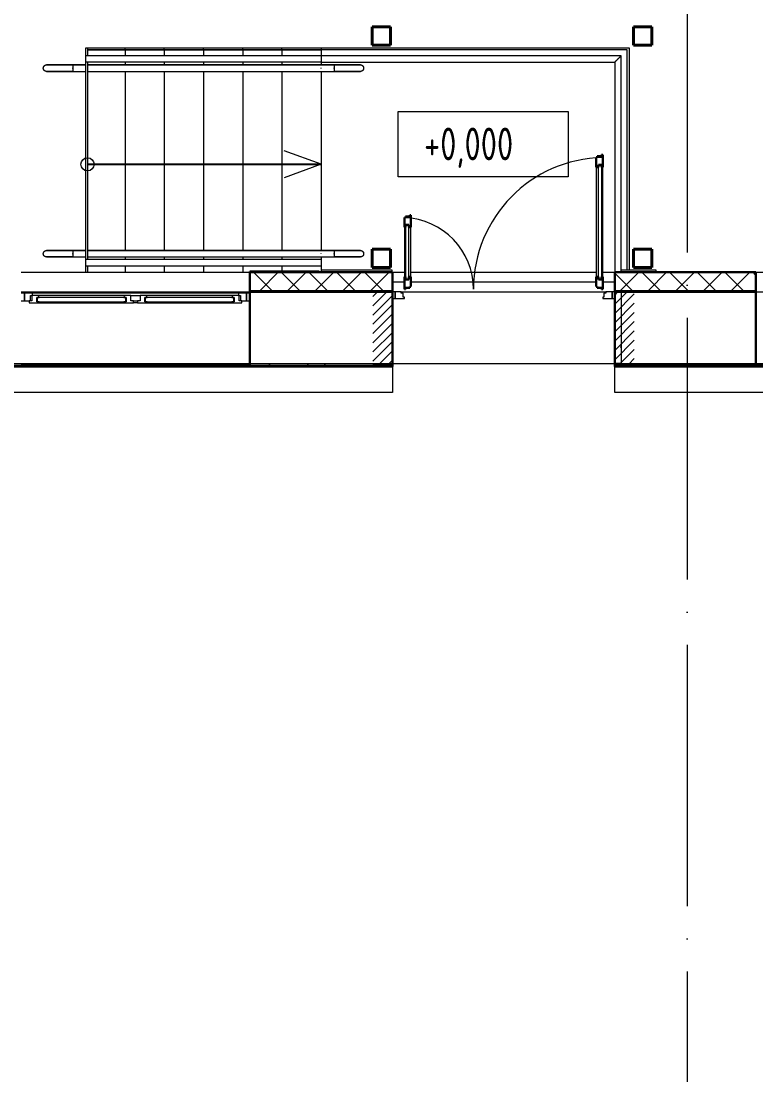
# Model space of a CAD drawing. Header units: millimetres. Extents: x -586848 to 520591, y -385801 to 675781.
# Drawn here: x -58554 to -52934, y 654126 to 662189 of the extents above; entities that cross this region are included whole.
import ezdxf

# ---------------------------------------------------------------- set-up
doc = ezdxf.new("R2010")
doc.units = ezdxf.units.MM
doc.linetypes.add('ADSK_Линия сетки', pattern=[25, 20, -2.5, 0, -2.5])
doc.linetypes.add('ADSK_Штриховая_ш2 п1_5', pattern=[4.5, 3, -1.5])
for name, color, linetype, lineweight in [('_ Окна', 7, 'Continuous', 9), ('Аннотация', 7, 'Continuous', 18), ('Двери', 252, 'Continuous', 9), ('Лестницы', 252, 'Continuous', 9), ('Несущие колонны', 252, 'Continuous', 18), ('Ограждение', 252, 'Continuous', 9), ('Окна', 252, 'Continuous', 9), ('Оси', 252, 'Continuous', 9), ('Отметки', 7, 'Continuous', 9), ('Стены внутренние', 7, 'Continuous', 18), ('Стены наружные', 7, 'Continuous', 18), ('Стены штриховка', 7, 'Continuous', 9)]:
    doc.layers.add(name, color=color, linetype=linetype, lineweight=lineweight)
doc.layers.add('Двери открывание', color=7, linetype='Continuous', lineweight=9, true_color=0xc0c0c0)
doc.layers.add('Узлы', color=7, linetype='Continuous')
doc.styles.add('GOST Common_3', font='', dxfattribs={"height": 3.5})
doc.styles.get('GOST Common_3').set_extended_font_data('GOST 2.304 type A')

# ---------------------------------------------------------------- blocks, each defined once
blk = doc.blocks.new('1 этаж')
at = {"layer": 'Двери', "lineweight": 18, "true_color": 0x636466}
h = blk.add_hatch(dxfattribs=at)
h.set_pattern_fill('FP_2', color=251, style=0, pattern_type=2)
h.set_pattern_definition([(45, (-54185.8, 27131.27), (-35.3553, 35.3553), [])])
h.paths.add_polyline_path([(-53060.8, 26856.3), (-53060.8, 27406.3), (-53210.8, 27406.3), (-53210.8, 26856.3), (-53133.8, 26856.3)])
h.paths.add_polyline_path([(-54910.8, 26856.3), (-54910.8, 27406.3), (-55060.8, 27406.3), (-55060.8, 26856.3)])
at = {"layer": '_ Окна', "color": 251, "true_color": 0x636466}
for p, q in [((-57725.8, 27396.3), (-57750.8, 27396.3)), ((-57750.8, 27338.3), (-57725.8, 27338.3)), ((-57725.8, 27338.3), (-57725.8, 27396.3)), ((-57627.8, 27362.3), (-57630.8, 27362.3)), ((-57630.8, 27362.3), (-57630.8, 27330.3)), ((-56950.8, 27362.3), (-57627.8, 27362.3)), ((-57627.8, 27362.3), (-57627.8, 27330.3)), ((-57627.8, 27330.3), (-57627.8, 27362.3)), ((-56950.8, 27330.3), (-56950.8, 27362.3)), ((-56950.8, 27362.3), (-56950.8, 27330.3)), ((-56947.8, 27362.3), (-56950.8, 27362.3)), ((-56947.8, 27330.3), (-56947.8, 27362.3)), ((-56800.8, 27362.3), (-56803.8, 27362.3)), ((-56803.8, 27362.3), (-56803.8, 27330.3)), ((-56123.8, 27362.3), (-56800.8, 27362.3)), ((-56800.8, 27362.3), (-56800.8, 27330.3)), ((-56800.8, 27330.3), (-56800.8, 27362.3)), ((-56123.8, 27330.3), (-56123.8, 27362.3)), ((-56123.8, 27362.3), (-56123.8, 27330.3)), ((-56120.8, 27362.3), (-56123.8, 27362.3)), ((-56120.8, 27330.3), (-56120.8, 27362.3)), ((-56000.8, 27396.3), (-56025.8, 27396.3)), ((-56025.8, 27396.3), (-56025.8, 27338.3)), ((-56025.8, 27338.3), (-56000.8, 27338.3)), ((-57630.8, 27330.3), (-57627.8, 27330.3)), ((-57627.8, 27330.3), (-56950.8, 27330.3)), ((-56950.8, 27330.3), (-56947.8, 27330.3)), ((-56803.8, 27330.3), (-56800.8, 27330.3)), ((-56800.8, 27330.3), (-56123.8, 27330.3)), ((-56123.8, 27330.3), (-56120.8, 27330.3))]:
    blk.add_line(p, q, dxfattribs=at)
at = {"layer": '_ Окна', "color": 251, "lineweight": 18, "true_color": 0x636466}
for p, q in [((-57666.4, 27396.3), (-57725.8, 27396.3)), ((-57725.8, 27396.3), (-57725.8, 27338.3)), ((-57725.8, 27338.3), (-57687.8, 27338.3)), ((-57667.8, 27338.3), (-57687.8, 27338.3)), ((-57687.8, 27338.3), (-57687.8, 27321.3)), ((-57679.8, 27338.3), (-57679.8, 27379.3)), ((-57679.8, 27379.3), (-57667.8, 27379.3)), ((-57667.8, 27379.3), (-57667.8, 27338.3)), ((-57617.4, 27379.3), (-57667.8, 27379.3)), ((-57661.8, 27379.3), (-57666.4, 27396.3)), ((-57630.8, 27330.3), (-57630.8, 27362.3)), ((-57630.8, 27362.3), (-57612.8, 27362.3)), ((-57612.8, 27362.3), (-57617.4, 27379.3)), ((-56961.2, 27379.3), (-56965.8, 27362.3)), ((-56965.8, 27362.3), (-56947.8, 27362.3)), ((-56910.8, 27379.3), (-56961.2, 27379.3)), ((-56947.8, 27362.3), (-56947.8, 27330.3)), ((-56910.8, 27338.3), (-56910.8, 27379.3)), ((-56890.8, 27338.3), (-56910.8, 27338.3)), ((-56890.8, 27321.3), (-56890.8, 27338.3)), ((-56840.8, 27338.3), (-56860.8, 27338.3)), ((-56860.8, 27338.3), (-56860.8, 27321.3)), ((-56840.8, 27379.3), (-56840.8, 27338.3)), ((-56790.4, 27379.3), (-56840.8, 27379.3)), ((-56803.8, 27330.3), (-56803.8, 27362.3)), ((-56803.8, 27362.3), (-56785.8, 27362.3)), ((-56785.8, 27362.3), (-56790.4, 27379.3)), ((-56134.2, 27379.3), (-56138.8, 27362.3)), ((-56138.8, 27362.3), (-56120.8, 27362.3)), ((-56083.8, 27379.3), (-56134.2, 27379.3)), ((-56120.8, 27362.3), (-56120.8, 27330.3)), ((-56085.2, 27396.3), (-56089.8, 27379.3)), ((-56025.8, 27396.3), (-56085.2, 27396.3)), ((-56083.8, 27338.3), (-56083.8, 27379.3)), ((-56083.8, 27379.3), (-56071.8, 27379.3)), ((-56063.8, 27338.3), (-56083.8, 27338.3)), ((-56071.8, 27379.3), (-56071.8, 27338.3)), ((-56063.8, 27321.3), (-56063.8, 27338.3)), ((-56063.8, 27338.3), (-56025.8, 27338.3)), ((-56025.8, 27338.3), (-56025.8, 27396.3)), ((-57687.8, 27321.3), (-57631.8, 27321.3)), ((-57631.8, 27321.3), (-57630.8, 27322.3)), ((-57612.8, 27330.3), (-57630.8, 27330.3)), ((-57630.8, 27322.3), (-57629.8, 27321.3)), ((-57629.8, 27321.3), (-57615.2, 27321.3)), ((-57615.2, 27321.3), (-57612.8, 27330.3)), ((-56947.8, 27330.3), (-56965.8, 27330.3)), ((-56965.8, 27330.3), (-56963.4, 27321.3)), ((-56963.4, 27321.3), (-56948.8, 27321.3)), ((-56948.8, 27321.3), (-56947.8, 27322.3)), ((-56947.8, 27322.3), (-56946.8, 27321.3)), ((-56946.8, 27321.3), (-56890.8, 27321.3)), ((-56860.8, 27321.3), (-56804.8, 27321.3)), ((-56804.8, 27321.3), (-56803.8, 27322.3)), ((-56785.8, 27330.3), (-56803.8, 27330.3)), ((-56803.8, 27322.3), (-56802.8, 27321.3)), ((-56802.8, 27321.3), (-56788.2, 27321.3)), ((-56788.2, 27321.3), (-56785.8, 27330.3)), ((-56120.8, 27330.3), (-56138.8, 27330.3)), ((-56138.8, 27330.3), (-56136.4, 27321.3)), ((-56136.4, 27321.3), (-56121.8, 27321.3)), ((-56121.8, 27321.3), (-56120.8, 27322.3)), ((-56120.8, 27322.3), (-56119.8, 27321.3)), ((-56119.8, 27321.3), (-56063.8, 27321.3))]:
    blk.add_line(p, q, dxfattribs=at)
at = {"layer": 'Аннотация', "color": 251, "lineweight": 20, "true_color": 0x636466}
for p, q in [((-54867.9, 28286.4), (-54867.9, 28786.4)), ((-54867.9, 28786.4), (-53567.9, 28786.4)), ((-53567.9, 28786.4), (-53567.9, 28286.4)), ((-55455.8, 28382.3), (-55737.7, 28484.9)), ((-55455.8, 28382.3), (-55737.7, 28279.7)), ((-53567.9, 28286.4), (-54867.9, 28286.4))]:
    blk.add_line(p, q, dxfattribs=at)
blk.add_circle((-57242.8, 28382.3), 50, dxfattribs=at)
at = {"layer": 'Двери', "color": 251, "lineweight": 30, "true_color": 0x636466}
for p, q in [((-53343.8, 28434.3), (-53352.8, 28434.3)), ((-53352.8, 28434.3), (-53352.8, 28360.3)), ((-53311.8, 28444.3), (-53343.8, 28444.3)), ((-53343.8, 28444.3), (-53343.8, 28434.3)), ((-53302.8, 28454.3), (-53311.8, 28454.3)), ((-53311.8, 28454.3), (-53311.8, 28444.3)), ((-53302.8, 28360.3), (-53302.8, 28454.3)), ((-53352.8, 28360.3), (-53335.8, 28360.3)), ((-53335.8, 28360.3), (-53335.8, 28378.3)), ((-53335.8, 28378.3), (-53311.8, 28378.3)), ((-53311.8, 28378.3), (-53311.8, 28360.3)), ((-53311.8, 28360.3), (-53302.8, 28360.3)), ((-54777.8, 27984.3), (-54809.8, 27984.3)), ((-54809.8, 27984.3), (-54809.8, 27974.3)), ((-54768.8, 27994.3), (-54777.8, 27994.3)), ((-54777.8, 27994.3), (-54777.8, 27984.3)), ((-54768.8, 27900.3), (-54768.8, 27994.3)), ((-54809.8, 27974.3), (-54818.8, 27974.3)), ((-54818.8, 27974.3), (-54818.8, 27900.3)), ((-54809.8, 27900.3), (-54818.8, 27900.3)), ((-54809.8, 27918.3), (-54809.8, 27900.3)), ((-54785.8, 27918.3), (-54809.8, 27918.3)), ((-54785.8, 27900.3), (-54785.8, 27918.3)), ((-54768.8, 27900.3), (-54785.8, 27900.3)), ((-54818.8, 27520.3), (-54818.8, 27426.3)), ((-54809.8, 27520.3), (-54818.8, 27520.3)), ((-54809.8, 27502.3), (-54809.8, 27520.3)), ((-54785.8, 27502.3), (-54809.8, 27502.3)), ((-54785.8, 27520.3), (-54785.8, 27502.3)), ((-54768.8, 27520.3), (-54785.8, 27520.3)), ((-54768.8, 27446.3), (-54768.8, 27520.3)), ((-53352.8, 27520.3), (-53352.8, 27446.3)), ((-53352.8, 27520.3), (-53335.8, 27520.3)), ((-53335.8, 27520.3), (-53335.8, 27502.3)), ((-53335.8, 27502.3), (-53311.8, 27502.3)), ((-53311.8, 27520.3), (-53302.8, 27520.3)), ((-53311.8, 27502.3), (-53311.8, 27520.3)), ((-53302.8, 27426.3), (-53302.8, 27520.3)), ((-54818.8, 27426.3), (-54809.8, 27426.3)), ((-54809.8, 27426.3), (-54809.8, 27436.3)), ((-54809.8, 27436.3), (-54777.8, 27436.3)), ((-54777.8, 27436.3), (-54777.8, 27446.3)), ((-54777.8, 27446.3), (-54768.8, 27446.3)), ((-53352.8, 27446.3), (-53343.8, 27446.3)), ((-53343.8, 27446.3), (-53343.8, 27436.3)), ((-53343.8, 27436.3), (-53311.8, 27436.3)), ((-53311.8, 27436.3), (-53311.8, 27426.3)), ((-53311.8, 27426.3), (-53302.8, 27426.3))]:
    blk.add_line(p, q, dxfattribs=at)
at = {"layer": 'Двери', "color": 251, "true_color": 0x636466}
for p, q in [((-53352.8, 28360.3), (-53352.8, 27520.3)), ((-53335.8, 27502.3), (-53335.8, 28378.3)), ((-53335.8, 28378.3), (-53311.8, 28378.3)), ((-53311.8, 28378.3), (-53311.8, 27502.3)), ((-53302.8, 27520.3), (-53302.8, 28360.3)), ((-54818.8, 27900.3), (-54818.8, 27520.3)), ((-54809.8, 27918.3), (-54809.8, 27502.3)), ((-54785.8, 27918.3), (-54809.8, 27918.3)), ((-54785.8, 27502.3), (-54785.8, 27918.3)), ((-54768.8, 27520.3), (-54768.8, 27900.3)), ((-54809.8, 27502.3), (-54785.8, 27502.3)), ((-53311.8, 27502.3), (-53335.8, 27502.3)), ((-54910.8, 27406.3), (-54910.8, 27356.3)), ((-54890.8, 27406.3), (-54910.8, 27406.3)), ((-54910.8, 27356.3), (-54890.8, 27356.3)), ((-54890.8, 27356.3), (-54890.8, 27406.3)), ((-54843.8, 27406.3), (-54890.8, 27406.3)), ((-54890.8, 27406.3), (-54890.8, 27356.3)), ((-54890.8, 27356.3), (-54818.8, 27356.3)), ((-54843.8, 27397.3), (-54843.8, 27406.3)), ((-54828.8, 27397.3), (-54843.8, 27397.3)), ((-54828.8, 27365.3), (-54828.8, 27397.3)), ((-54818.8, 27365.3), (-54828.8, 27365.3)), ((-54818.8, 27356.3), (-54818.8, 27365.3)), ((-53292.8, 27365.3), (-53302.8, 27365.3)), ((-53302.8, 27365.3), (-53302.8, 27356.3)), ((-53302.8, 27356.3), (-53230.8, 27356.3)), ((-53277.8, 27397.3), (-53292.8, 27397.3)), ((-53292.8, 27397.3), (-53292.8, 27365.3)), ((-53277.8, 27406.3), (-53277.8, 27397.3)), ((-53230.8, 27406.3), (-53277.8, 27406.3)), ((-53210.8, 27406.3), (-53230.8, 27406.3)), ((-53230.8, 27406.3), (-53230.8, 27356.3)), ((-53230.8, 27356.3), (-53230.8, 27406.3)), ((-53230.8, 27356.3), (-53210.8, 27356.3)), ((-53210.8, 27356.3), (-53210.8, 27406.3))]:
    blk.add_line(p, q, dxfattribs=at)
at = {"layer": 'Двери', "color": 251, "linetype": 'ADSK_Штриховая_ш2 п1_5', "true_color": 0x636466}
for p, q in [((-54910.8, 27406.3), (-55060.8, 27406.3)), ((-54910.8, 26856.3), (-54910.8, 27406.3)), ((-53060.8, 27406.3), (-53210.8, 27406.3)), ((-53210.8, 27406.3), (-53210.8, 26856.3)), ((-55060.8, 26856.3), (-54910.8, 26856.3)), ((-53210.8, 26856.3), (-53060.8, 26856.3))]:
    blk.add_line(p, q, dxfattribs=at)
at = {"layer": 'Двери открывание', "color": 251, "true_color": 0x636466}
for centre, radius, start, end in [((-53282.8, 27426.3), 1008, 91.1369, 180), ((-54838.8, 27426.3), 548, 0, 87.90845)]:
    blk.add_arc(centre, radius, start, end, dxfattribs=at)
at = {"layer": 'Лестницы', "color": 251, "true_color": 0x636466}
for p, q in [((-57242.8, 29258.3), (-56955.8, 29258.3)), ((-56955.8, 29258.3), (-56655.8, 29258.3)), ((-56955.8, 29258.3), (-56955.8, 29213.3)), ((-56955.8, 29258.3), (-56955.8, 29213.3)), ((-56655.8, 29258.3), (-56355.8, 29258.3)), ((-56655.8, 29258.3), (-56655.8, 29213.3)), ((-56655.8, 29258.3), (-56655.8, 29213.3)), ((-56355.8, 29258.3), (-56055.8, 29258.3)), ((-56355.8, 29258.3), (-56355.8, 29213.3)), ((-56355.8, 29258.3), (-56355.8, 29213.3)), ((-56055.8, 29258.3), (-55755.8, 29258.3)), ((-56055.8, 29258.3), (-56055.8, 29213.3)), ((-56055.8, 29258.3), (-56055.8, 29213.3)), ((-55755.8, 29258.3), (-55455.8, 29258.3)), ((-55755.8, 29258.3), (-55755.8, 29213.3)), ((-55755.8, 29258.3), (-55755.8, 29213.3)), ((-53115.8, 29258.3), (-55455.8, 29258.3)), ((-55455.8, 29258.3), (-55455.8, 29213.3)), ((-55455.8, 29258.3), (-55455.8, 29213.3)), ((-53115.8, 27575.8), (-53115.8, 29258.3)), ((-56955.8, 29163.3), (-56955.8, 29143.3)), ((-56955.8, 29163.3), (-56955.8, 29143.3)), ((-56655.8, 29163.3), (-56655.8, 29143.3)), ((-56655.8, 29163.3), (-56655.8, 29143.3)), ((-56355.8, 29163.3), (-56355.8, 29143.3)), ((-56355.8, 29163.3), (-56355.8, 29143.3)), ((-56055.8, 29163.3), (-56055.8, 29143.3)), ((-56055.8, 29163.3), (-56055.8, 29143.3)), ((-55755.8, 29163.3), (-55755.8, 29143.3)), ((-55755.8, 29163.3), (-55755.8, 29143.3)), ((-55455.8, 29163.3), (-55455.8, 29143.3)), ((-55455.8, 29163.3), (-55455.8, 29143.3)), ((-56955.8, 29093.3), (-56955.8, 27723.3)), ((-56955.8, 29093.3), (-56955.8, 27723.3)), ((-56655.8, 29093.3), (-56655.8, 27723.3)), ((-56655.8, 29093.3), (-56655.8, 27723.3)), ((-56355.8, 29093.3), (-56355.8, 27723.3)), ((-56355.8, 29093.3), (-56355.8, 27723.3)), ((-56055.8, 29093.3), (-56055.8, 27723.3)), ((-56055.8, 29093.3), (-56055.8, 27723.3)), ((-55755.8, 29093.3), (-55755.8, 27723.3)), ((-55755.8, 29093.3), (-55755.8, 27723.3)), ((-55455.8, 29093.3), (-55455.8, 27723.3)), ((-55455.8, 29093.3), (-55455.8, 27723.3)), ((-56955.8, 27673.3), (-56955.8, 27653.3)), ((-56955.8, 27673.3), (-56955.8, 27653.3)), ((-56655.8, 27673.3), (-56655.8, 27653.3)), ((-56655.8, 27673.3), (-56655.8, 27653.3)), ((-56355.8, 27673.3), (-56355.8, 27653.3)), ((-56355.8, 27673.3), (-56355.8, 27653.3)), ((-56055.8, 27673.3), (-56055.8, 27653.3)), ((-56055.8, 27673.3), (-56055.8, 27653.3)), ((-55755.8, 27673.3), (-55755.8, 27653.3)), ((-55755.8, 27673.3), (-55755.8, 27653.3)), ((-55455.8, 27673.3), (-55455.8, 27653.3)), ((-55455.8, 27673.3), (-55455.8, 27653.3)), ((-56955.8, 27603.3), (-56955.8, 27558.3)), ((-56955.8, 27603.3), (-56955.8, 27558.3)), ((-56655.8, 27603.3), (-56655.8, 27558.3)), ((-56655.8, 27603.3), (-56655.8, 27558.3)), ((-56355.8, 27603.3), (-56355.8, 27558.3)), ((-56355.8, 27603.3), (-56355.8, 27558.3)), ((-56055.8, 27603.3), (-56055.8, 27558.3)), ((-56055.8, 27603.3), (-56055.8, 27558.3)), ((-55755.8, 27603.3), (-55755.8, 27563.3)), ((-55755.8, 27603.3), (-55755.8, 27563.3)), ((-55455.8, 27603.3), (-55455.8, 27575.8)), ((-55455.8, 27603.3), (-55455.8, 27575.8)), ((-55455.8, 27560.8), (-55455.8, 27558.3)), ((-55455.8, 27560.8), (-55455.8, 27558.3)), ((-53115.8, 27558.1), (-53115.8, 27560.8)), ((-54910.8, 27482.3), (-54818.8, 27482.3)), ((-54768.8, 27482.3), (-53352.8, 27482.3)), ((-53302.8, 27482.3), (-53210.8, 27482.3))]:
    blk.add_line(p, q, dxfattribs=at)
at = {"layer": 'Несущие колонны', "color": 251, "lineweight": 40, "true_color": 0x636466}
for p, q in [((-55065.8, 29293.3), (-55065.8, 29433.3)), ((-55065.8, 29433.3), (-54925.8, 29433.3)), ((-54925.8, 29433.3), (-55065.8, 29433.3)), ((-55065.8, 29433.3), (-55065.8, 29293.3)), ((-54925.8, 29433.3), (-54925.8, 29293.3)), ((-54925.8, 29293.3), (-54925.8, 29433.3)), ((-53065.8, 29293.3), (-53065.8, 29433.3)), ((-53065.8, 29433.3), (-52925.8, 29433.3)), ((-52925.8, 29433.3), (-53065.8, 29433.3)), ((-53065.8, 29433.3), (-53065.8, 29293.3)), ((-52925.8, 29433.3), (-52925.8, 29293.3)), ((-52925.8, 29293.3), (-52925.8, 29433.3)), ((-54925.8, 29293.3), (-55065.8, 29293.3)), ((-55065.8, 29293.3), (-54925.8, 29293.3)), ((-52925.8, 29293.3), (-53065.8, 29293.3)), ((-53065.8, 29293.3), (-52925.8, 29293.3)), ((-55065.8, 27593.3), (-55065.8, 27733.3)), ((-55065.8, 27733.3), (-54925.8, 27733.3)), ((-54925.8, 27733.3), (-55065.8, 27733.3)), ((-55065.8, 27733.3), (-55065.8, 27593.3)), ((-54925.8, 27733.3), (-54925.8, 27593.3)), ((-54925.8, 27593.3), (-54925.8, 27733.3)), ((-53065.8, 27593.3), (-53065.8, 27733.3)), ((-53065.8, 27733.3), (-52925.8, 27733.3)), ((-52925.8, 27733.3), (-53065.8, 27733.3)), ((-53065.8, 27733.3), (-53065.8, 27593.3)), ((-52925.8, 27733.3), (-52925.8, 27593.3)), ((-52925.8, 27593.3), (-52925.8, 27733.3)), ((-54925.8, 27593.3), (-55065.8, 27593.3)), ((-55065.8, 27593.3), (-54925.8, 27593.3)), ((-52925.8, 27593.3), (-53065.8, 27593.3)), ((-53065.8, 27593.3), (-52925.8, 27593.3))]:
    blk.add_line(p, q, dxfattribs=at)
at = {"layer": 'Ограждение', "color": 251, "true_color": 0x636466}
for p, q in [((-57255.8, 29163.3), (-57255.8, 29213.3)), ((-55455.8, 29213.3), (-57255.8, 29213.3)), ((-55455.8, 29213.3), (-55455.8, 29163.3)), ((-53160.8, 29213.3), (-55455.8, 29213.3)), ((-55455.8, 29190.6), (-55455.8, 29185.9)), ((-53160.8, 27558.3), (-53160.8, 29213.3)), ((-57255.8, 29143.3), (-57355.8, 29143.3)), ((-57355.8, 29143.3), (-57355.8, 29093.3)), ((-57355.8, 29143.3), (-57255.8, 29143.3)), ((-57355.8, 29120.6), (-57355.8, 29115.9)), ((-57355.8, 29118.3), (-57355.8, 29120.6)), ((-57355.8, 29115.9), (-57355.8, 29118.3)), ((-55455.8, 29163.3), (-57255.8, 29163.3)), ((-55449.3, 29143.3), (-57242.8, 29143.3)), ((-57242.8, 29143.3), (-55455.8, 29143.3)), ((-55455.8, 29163.3), (-53210.8, 29163.3)), ((-55455.8, 29143.3), (-55355.8, 29143.3)), ((-55355.8, 29143.3), (-55449.3, 29143.3)), ((-55355.8, 29143.3), (-55355.8, 29093.3)), ((-55355.8, 29115.9), (-55355.8, 29120.6)), ((-55355.8, 29120.6), (-55355.8, 29118.3)), ((-55355.8, 29118.3), (-55355.8, 29115.9)), ((-53210.8, 29163.3), (-53210.8, 27558.3)), ((-57355.8, 29093.3), (-57255.8, 29093.3)), ((-57355.8, 29093.3), (-57255.8, 29093.3)), ((-57242.8, 29093.3), (-55449.3, 29093.3)), ((-57242.8, 29093.3), (-55455.8, 29093.3)), ((-55455.8, 29093.3), (-55355.8, 29093.3)), ((-55449.3, 29093.3), (-55355.8, 29093.3)), ((-57255.8, 27723.3), (-57355.8, 27723.3)), ((-57355.8, 27723.3), (-57355.8, 27673.3)), ((-57355.8, 27723.3), (-57255.8, 27723.3)), ((-57355.8, 27700.6), (-57355.8, 27695.9)), ((-57355.8, 27698.3), (-57355.8, 27700.6)), ((-57355.8, 27695.9), (-57355.8, 27698.3)), ((-57355.8, 27673.3), (-57255.8, 27673.3)), ((-57355.8, 27673.3), (-57255.8, 27673.3)), ((-55449.3, 27723.3), (-57242.8, 27723.3)), ((-57242.8, 27723.3), (-55455.8, 27723.3)), ((-57242.8, 27673.3), (-55449.3, 27673.3)), ((-57242.8, 27673.3), (-55455.8, 27673.3)), ((-55455.8, 27723.3), (-55355.8, 27723.3)), ((-55455.8, 27673.3), (-55355.8, 27673.3)), ((-55355.8, 27723.3), (-55449.3, 27723.3)), ((-55449.3, 27673.3), (-55355.8, 27673.3)), ((-55355.8, 27723.3), (-55355.8, 27673.3)), ((-55355.8, 27695.9), (-55355.8, 27700.6)), ((-55355.8, 27700.6), (-55355.8, 27698.3)), ((-55355.8, 27698.3), (-55355.8, 27695.9)), ((-57255.8, 27603.3), (-57255.8, 27653.3)), ((-55455.8, 27653.3), (-57255.8, 27653.3)), ((-55455.8, 27603.3), (-57255.8, 27603.3)), ((-55455.8, 27653.3), (-55455.8, 27603.3)), ((-57750.8, 26856.3), (-56000.8, 26856.3)), ((-52130.8, 26856.3), (-50380.8, 26856.3)), ((-54910.8, 26836.3), (-54910.8, 26636.3)), ((-53210.8, 26636.3), (-53210.8, 26836.3)), ((-54910.8, 26636.3), (-58440.8, 26636.3)), ((-44480.8, 26636.3), (-53210.8, 26636.3))]:
    blk.add_line(p, q, dxfattribs=at)
at = {"layer": 'Ограждение', "color": 251, "true_color": 0x636466, "flags": 128}
for points in [[(-57580.8, 29118.3), (-57580.8, 29119.3), (-57580.7, 29120.3), (-57580.6, 29121.3), (-57580.5, 29122.3), (-57580.3, 29123.2), (-57580.1, 29124.2), (-57579.8, 29125.2), (-57579.5, 29126.1), (-57579.2, 29127.1), (-57578.8, 29128), (-57578.4, 29128.9), (-57578, 29129.8), (-57577.5, 29130.7), (-57577, 29131.5), (-57576.4, 29132.4), (-57575.9, 29133.2), (-57575.2, 29134), (-57574.6, 29134.8), (-57573.9, 29135.5), (-57573.2, 29136.2), (-57572.5, 29136.9), (-57571.7, 29137.5), (-57570.9, 29138.2), (-57570.1, 29138.7), (-57569.3, 29139.3), (-57568.5, 29139.8), (-57567.6, 29140.3), (-57566.7, 29140.8), (-57565.8, 29141.2), (-57564.9, 29141.6), (-57563.9, 29141.9), (-57563, 29142.2), (-57562, 29142.5), (-57561, 29142.7), (-57560.1, 29142.9), (-57559.1, 29143.1), (-57558.1, 29143.2), (-57557.1, 29143.2), (-57556.1, 29143.3), (-57555.8, 29143.3)], [(-57555.8, 29093.3), (-57556.8, 29093.3), (-57557.8, 29093.3), (-57558.8, 29093.4), (-57559.8, 29093.6), (-57560.8, 29093.8), (-57561.7, 29094), (-57562.7, 29094.2), (-57563.7, 29094.5), (-57564.6, 29094.9), (-57565.5, 29095.2), (-57566.5, 29095.7), (-57567.3, 29096.1), (-57568.2, 29096.6), (-57569.1, 29097.1), (-57569.9, 29097.6), (-57570.7, 29098.2), (-57571.5, 29098.8), (-57572.3, 29099.5), (-57573, 29100.1), (-57573.7, 29100.9), (-57574.4, 29101.6), (-57575.1, 29102.3), (-57575.7, 29103.1), (-57576.3, 29103.9), (-57576.8, 29104.8), (-57577.4, 29105.6), (-57577.9, 29106.5), (-57578.3, 29107.4), (-57578.7, 29108.3), (-57579.1, 29109.2), (-57579.4, 29110.1), (-57579.8, 29111.1), (-57580, 29112.1), (-57580.2, 29113), (-57580.4, 29114), (-57580.6, 29115), (-57580.7, 29116), (-57580.8, 29117), (-57580.8, 29118), (-57580.8, 29118.3)], [(-57355.8, 29143.3), (-57363.8, 29143.3), (-57371.8, 29143.3), (-57379.7, 29143.3), (-57387.7, 29143.3), (-57395.5, 29143.3), (-57403.3, 29143.3), (-57411.1, 29143.3), (-57418.7, 29143.3), (-57426.3, 29143.3), (-57433.7, 29143.3), (-57441, 29143.3), (-57448.2, 29143.3), (-57455.2, 29143.3), (-57462, 29143.3), (-57468.7, 29143.3), (-57475.2, 29143.3), (-57481.6, 29143.3), (-57487.7, 29143.3), (-57493.6, 29143.3), (-57499.3, 29143.3), (-57504.7, 29143.3), (-57509.9, 29143.3), (-57514.9, 29143.3), (-57519.6, 29143.3), (-57524.1, 29143.3), (-57528.3, 29143.3), (-57532.2, 29143.3), (-57535.8, 29143.3), (-57539.2, 29143.3), (-57542.2, 29143.3), (-57545, 29143.3), (-57547.4, 29143.3), (-57549.5, 29143.3), (-57551.4, 29143.3), (-57552.9, 29143.3), (-57554.1, 29143.3), (-57555, 29143.3), (-57555.5, 29143.3), (-57555.8, 29143.3), (-57555.8, 29143.3)], [(-57555.8, 29143.3), (-57555.6, 29143.3), (-57555.2, 29143.3), (-57554.4, 29143.3), (-57553.2, 29143.3), (-57551.8, 29143.3), (-57550.1, 29143.3), (-57548, 29143.3), (-57545.6, 29143.3), (-57543, 29143.3), (-57540, 29143.3), (-57536.8, 29143.3), (-57533.2, 29143.3), (-57529.4, 29143.3), (-57525.3, 29143.3), (-57520.9, 29143.3), (-57516.2, 29143.3), (-57511.3, 29143.3), (-57506.2, 29143.3), (-57500.8, 29143.3), (-57495.1, 29143.3), (-57489.3, 29143.3), (-57483.2, 29143.3), (-57477, 29143.3), (-57470.5, 29143.3), (-57463.9, 29143.3), (-57457, 29143.3), (-57450.1, 29143.3), (-57442.9, 29143.3), (-57435.7, 29143.3), (-57428.3, 29143.3), (-57420.8, 29143.3), (-57413.1, 29143.3), (-57405.4, 29143.3), (-57397.6, 29143.3), (-57389.8, 29143.3), (-57381.9, 29143.3), (-57373.9, 29143.3), (-57366, 29143.3), (-57358, 29143.3), (-57355.8, 29143.3)], [(-55355.8, 29143.3), (-55347.8, 29143.3), (-55339.8, 29143.3), (-55331.9, 29143.3), (-55323.9, 29143.3), (-55316.1, 29143.3), (-55308.3, 29143.3), (-55300.5, 29143.3), (-55292.9, 29143.3), (-55285.3, 29143.3), (-55277.9, 29143.3), (-55270.6, 29143.3), (-55263.4, 29143.3), (-55256.4, 29143.3), (-55249.6, 29143.3), (-55242.9, 29143.3), (-55236.4, 29143.3), (-55230, 29143.3), (-55223.9, 29143.3), (-55218, 29143.3), (-55212.3, 29143.3), (-55206.9, 29143.3), (-55201.7, 29143.3), (-55196.7, 29143.3), (-55192, 29143.3), (-55187.5, 29143.3), (-55183.3, 29143.3), (-55179.4, 29143.3), (-55175.8, 29143.3), (-55172.4, 29143.3), (-55169.4, 29143.3), (-55166.6, 29143.3), (-55164.2, 29143.3), (-55162.1, 29143.3), (-55160.2, 29143.3), (-55158.7, 29143.3), (-55157.5, 29143.3), (-55156.6, 29143.3), (-55156.1, 29143.3), (-55155.8, 29143.3), (-55155.8, 29143.3)], [(-55155.8, 29143.3), (-55156, 29143.3), (-55156.4, 29143.3), (-55157.2, 29143.3), (-55158.4, 29143.3), (-55159.8, 29143.3), (-55161.5, 29143.3), (-55163.6, 29143.3), (-55166, 29143.3), (-55168.6, 29143.3), (-55171.6, 29143.3), (-55174.9, 29143.3), (-55178.4, 29143.3), (-55182.2, 29143.3), (-55186.4, 29143.3), (-55190.7, 29143.3), (-55195.4, 29143.3), (-55200.3, 29143.3), (-55205.4, 29143.3), (-55210.8, 29143.3), (-55216.5, 29143.3), (-55222.3, 29143.3), (-55228.4, 29143.3), (-55234.6, 29143.3), (-55241.1, 29143.3), (-55247.7, 29143.3), (-55254.6, 29143.3), (-55261.5, 29143.3), (-55268.7, 29143.3), (-55275.9, 29143.3), (-55283.3, 29143.3), (-55290.8, 29143.3), (-55298.5, 29143.3), (-55306.2, 29143.3), (-55314, 29143.3), (-55321.8, 29143.3), (-55329.7, 29143.3), (-55337.7, 29143.3), (-55345.6, 29143.3), (-55353.6, 29143.3), (-55355.8, 29143.3)], [(-55155.8, 29143.3), (-55154.8, 29143.2), (-55153.8, 29143.2), (-55152.8, 29143.1), (-55151.8, 29142.9), (-55150.8, 29142.8), (-55149.9, 29142.6), (-55148.9, 29142.3), (-55147.9, 29142), (-55147, 29141.7), (-55146.1, 29141.3), (-55145.2, 29140.9), (-55144.3, 29140.4), (-55143.4, 29140), (-55142.5, 29139.5), (-55141.7, 29138.9), (-55140.9, 29138.3), (-55140.1, 29137.7), (-55139.3, 29137.1), (-55138.6, 29136.4), (-55137.9, 29135.7), (-55137.2, 29135), (-55136.5, 29134.2), (-55135.9, 29133.4), (-55135.3, 29132.6), (-55134.8, 29131.8), (-55134.2, 29130.9), (-55133.8, 29130.1), (-55133.3, 29129.2), (-55132.9, 29128.3), (-55132.5, 29127.3), (-55132.2, 29126.4), (-55131.9, 29125.4), (-55131.6, 29124.5), (-55131.4, 29123.5), (-55131.2, 29122.5), (-55131, 29121.5), (-55130.9, 29120.5), (-55130.8, 29119.5), (-55130.8, 29118.5), (-55130.8, 29118.3)], [(-55130.8, 29118.3), (-55130.8, 29117.3), (-55130.9, 29116.3), (-55131, 29115.3), (-55131.1, 29114.3), (-55131.3, 29113.3), (-55131.5, 29112.3), (-55131.8, 29111.4), (-55132.1, 29110.4), (-55132.4, 29109.5), (-55132.8, 29108.5), (-55133.2, 29107.6), (-55133.6, 29106.7), (-55134.1, 29105.8), (-55134.6, 29105), (-55135.2, 29104.2), (-55135.7, 29103.3), (-55136.4, 29102.5), (-55137, 29101.8), (-55137.7, 29101), (-55138.4, 29100.3), (-55139.1, 29099.7), (-55139.9, 29099), (-55140.7, 29098.4), (-55141.5, 29097.8), (-55142.3, 29097.2), (-55143.1, 29096.7), (-55144, 29096.2), (-55144.9, 29095.8), (-55145.8, 29095.3), (-55146.7, 29095), (-55147.7, 29094.6), (-55148.6, 29094.3), (-55149.6, 29094.1), (-55150.6, 29093.8), (-55151.6, 29093.6), (-55152.5, 29093.5), (-55153.5, 29093.4), (-55154.5, 29093.3), (-55155.5, 29093.3), (-55155.8, 29093.3)], [(-57355.8, 29093.3), (-57363.8, 29093.3), (-57371.8, 29093.3), (-57379.7, 29093.3), (-57387.7, 29093.3), (-57395.5, 29093.3), (-57403.3, 29093.3), (-57411.1, 29093.3), (-57418.7, 29093.3), (-57426.3, 29093.3), (-57433.7, 29093.3), (-57441, 29093.3), (-57448.2, 29093.3), (-57455.2, 29093.3), (-57462, 29093.3), (-57468.7, 29093.3), (-57475.2, 29093.3), (-57481.6, 29093.3), (-57487.7, 29093.3), (-57493.6, 29093.3), (-57499.3, 29093.3), (-57504.7, 29093.3), (-57509.9, 29093.3), (-57514.9, 29093.3), (-57519.6, 29093.3), (-57524.1, 29093.3), (-57528.3, 29093.3), (-57532.2, 29093.3), (-57535.8, 29093.3), (-57539.2, 29093.3), (-57542.2, 29093.3), (-57545, 29093.3), (-57547.4, 29093.3), (-57549.5, 29093.3), (-57551.4, 29093.3), (-57552.9, 29093.3), (-57554.1, 29093.3), (-57555, 29093.3), (-57555.5, 29093.3), (-57555.8, 29093.3), (-57555.8, 29093.3)], [(-57555.8, 29093.3), (-57555.6, 29093.3), (-57555.2, 29093.3), (-57554.4, 29093.3), (-57553.2, 29093.3), (-57551.8, 29093.3), (-57550.1, 29093.3), (-57548, 29093.3), (-57545.6, 29093.3), (-57543, 29093.3), (-57540, 29093.3), (-57536.8, 29093.3), (-57533.2, 29093.3), (-57529.4, 29093.3), (-57525.3, 29093.3), (-57520.9, 29093.3), (-57516.2, 29093.3), (-57511.3, 29093.3), (-57506.2, 29093.3), (-57500.8, 29093.3), (-57495.1, 29093.3), (-57489.3, 29093.3), (-57483.2, 29093.3), (-57477, 29093.3), (-57470.5, 29093.3), (-57463.9, 29093.3), (-57457, 29093.3), (-57450.1, 29093.3), (-57442.9, 29093.3), (-57435.7, 29093.3), (-57428.3, 29093.3), (-57420.8, 29093.3), (-57413.1, 29093.3), (-57405.4, 29093.3), (-57397.6, 29093.3), (-57389.8, 29093.3), (-57381.9, 29093.3), (-57373.9, 29093.3), (-57366, 29093.3), (-57358, 29093.3), (-57355.8, 29093.3)], [(-55355.8, 29093.3), (-55347.8, 29093.3), (-55339.8, 29093.3), (-55331.9, 29093.3), (-55323.9, 29093.3), (-55316.1, 29093.3), (-55308.3, 29093.3), (-55300.5, 29093.3), (-55292.9, 29093.3), (-55285.3, 29093.3), (-55277.9, 29093.3), (-55270.6, 29093.3), (-55263.4, 29093.3), (-55256.4, 29093.3), (-55249.6, 29093.3), (-55242.9, 29093.3), (-55236.4, 29093.3), (-55230, 29093.3), (-55223.9, 29093.3), (-55218, 29093.3), (-55212.3, 29093.3), (-55206.9, 29093.3), (-55201.7, 29093.3), (-55196.7, 29093.3), (-55192, 29093.3), (-55187.5, 29093.3), (-55183.3, 29093.3), (-55179.4, 29093.3), (-55175.8, 29093.3), (-55172.4, 29093.3), (-55169.4, 29093.3), (-55166.6, 29093.3), (-55164.2, 29093.3), (-55162.1, 29093.3), (-55160.2, 29093.3), (-55158.7, 29093.3), (-55157.5, 29093.3), (-55156.6, 29093.3), (-55156.1, 29093.3), (-55155.8, 29093.3), (-55155.8, 29093.3)], [(-55155.8, 29093.3), (-55156, 29093.3), (-55156.4, 29093.3), (-55157.2, 29093.3), (-55158.4, 29093.3), (-55159.8, 29093.3), (-55161.5, 29093.3), (-55163.6, 29093.3), (-55166, 29093.3), (-55168.6, 29093.3), (-55171.6, 29093.3), (-55174.9, 29093.3), (-55178.4, 29093.3), (-55182.2, 29093.3), (-55186.4, 29093.3), (-55190.7, 29093.3), (-55195.4, 29093.3), (-55200.3, 29093.3), (-55205.4, 29093.3), (-55210.8, 29093.3), (-55216.5, 29093.3), (-55222.3, 29093.3), (-55228.4, 29093.3), (-55234.6, 29093.3), (-55241.1, 29093.3), (-55247.7, 29093.3), (-55254.6, 29093.3), (-55261.5, 29093.3), (-55268.7, 29093.3), (-55275.9, 29093.3), (-55283.3, 29093.3), (-55290.8, 29093.3), (-55298.5, 29093.3), (-55306.2, 29093.3), (-55314, 29093.3), (-55321.8, 29093.3), (-55329.7, 29093.3), (-55337.7, 29093.3), (-55345.6, 29093.3), (-55353.6, 29093.3), (-55355.8, 29093.3)], [(-57580.8, 27698.3), (-57580.8, 27699.3), (-57580.7, 27700.3), (-57580.6, 27701.3), (-57580.5, 27702.3), (-57580.3, 27703.2), (-57580.1, 27704.2), (-57579.8, 27705.2), (-57579.5, 27706.1), (-57579.2, 27707.1), (-57578.8, 27708), (-57578.4, 27708.9), (-57578, 27709.8), (-57577.5, 27710.7), (-57577, 27711.5), (-57576.4, 27712.4), (-57575.9, 27713.2), (-57575.2, 27714), (-57574.6, 27714.8), (-57573.9, 27715.5), (-57573.2, 27716.2), (-57572.5, 27716.9), (-57571.7, 27717.5), (-57570.9, 27718.2), (-57570.1, 27718.7), (-57569.3, 27719.3), (-57568.5, 27719.8), (-57567.6, 27720.3), (-57566.7, 27720.8), (-57565.8, 27721.2), (-57564.9, 27721.6), (-57563.9, 27721.9), (-57563, 27722.2), (-57562, 27722.5), (-57561, 27722.7), (-57560.1, 27722.9), (-57559.1, 27723.1), (-57558.1, 27723.2), (-57557.1, 27723.2), (-57556.1, 27723.3), (-57555.8, 27723.3)], [(-57555.8, 27673.3), (-57556.8, 27673.3), (-57557.8, 27673.3), (-57558.8, 27673.4), (-57559.8, 27673.6), (-57560.8, 27673.8), (-57561.7, 27674), (-57562.7, 27674.2), (-57563.7, 27674.5), (-57564.6, 27674.9), (-57565.5, 27675.2), (-57566.5, 27675.7), (-57567.3, 27676.1), (-57568.2, 27676.6), (-57569.1, 27677.1), (-57569.9, 27677.6), (-57570.7, 27678.2), (-57571.5, 27678.8), (-57572.3, 27679.5), (-57573, 27680.1), (-57573.7, 27680.9), (-57574.4, 27681.6), (-57575.1, 27682.3), (-57575.7, 27683.1), (-57576.3, 27683.9), (-57576.8, 27684.8), (-57577.4, 27685.6), (-57577.9, 27686.5), (-57578.3, 27687.4), (-57578.7, 27688.3), (-57579.1, 27689.2), (-57579.4, 27690.1), (-57579.8, 27691.1), (-57580, 27692.1), (-57580.2, 27693), (-57580.4, 27694), (-57580.6, 27695), (-57580.7, 27696), (-57580.8, 27697), (-57580.8, 27698), (-57580.8, 27698.3)], [(-57355.8, 27723.3), (-57363.8, 27723.3), (-57371.8, 27723.3), (-57379.7, 27723.3), (-57387.7, 27723.3), (-57395.5, 27723.3), (-57403.3, 27723.3), (-57411.1, 27723.3), (-57418.7, 27723.3), (-57426.3, 27723.3), (-57433.7, 27723.3), (-57441, 27723.3), (-57448.2, 27723.3), (-57455.2, 27723.3), (-57462, 27723.3), (-57468.7, 27723.3), (-57475.2, 27723.3), (-57481.6, 27723.3), (-57487.7, 27723.3), (-57493.6, 27723.3), (-57499.3, 27723.3), (-57504.7, 27723.3), (-57509.9, 27723.3), (-57514.9, 27723.3), (-57519.6, 27723.3), (-57524.1, 27723.3), (-57528.3, 27723.3), (-57532.2, 27723.3), (-57535.8, 27723.3), (-57539.2, 27723.3), (-57542.2, 27723.3), (-57545, 27723.3), (-57547.4, 27723.3), (-57549.5, 27723.3), (-57551.4, 27723.3), (-57552.9, 27723.3), (-57554.1, 27723.3), (-57555, 27723.3), (-57555.5, 27723.3), (-57555.8, 27723.3), (-57555.8, 27723.3)], [(-57555.8, 27723.3), (-57555.6, 27723.3), (-57555.2, 27723.3), (-57554.4, 27723.3), (-57553.2, 27723.3), (-57551.8, 27723.3), (-57550.1, 27723.3), (-57548, 27723.3), (-57545.6, 27723.3), (-57543, 27723.3), (-57540, 27723.3), (-57536.8, 27723.3), (-57533.2, 27723.3), (-57529.4, 27723.3), (-57525.3, 27723.3), (-57520.9, 27723.3), (-57516.2, 27723.3), (-57511.3, 27723.3), (-57506.2, 27723.3), (-57500.8, 27723.3), (-57495.1, 27723.3), (-57489.3, 27723.3), (-57483.2, 27723.3), (-57477, 27723.3), (-57470.5, 27723.3), (-57463.9, 27723.3), (-57457, 27723.3), (-57450.1, 27723.3), (-57442.9, 27723.3), (-57435.7, 27723.3), (-57428.3, 27723.3), (-57420.8, 27723.3), (-57413.1, 27723.3), (-57405.4, 27723.3), (-57397.6, 27723.3), (-57389.8, 27723.3), (-57381.9, 27723.3), (-57373.9, 27723.3), (-57366, 27723.3), (-57358, 27723.3), (-57355.8, 27723.3)], [(-57355.8, 27673.3), (-57363.8, 27673.3), (-57371.8, 27673.3), (-57379.7, 27673.3), (-57387.7, 27673.3), (-57395.5, 27673.3), (-57403.3, 27673.3), (-57411.1, 27673.3), (-57418.7, 27673.3), (-57426.3, 27673.3), (-57433.7, 27673.3), (-57441, 27673.3), (-57448.2, 27673.3), (-57455.2, 27673.3), (-57462, 27673.3), (-57468.7, 27673.3), (-57475.2, 27673.3), (-57481.6, 27673.3), (-57487.7, 27673.3), (-57493.6, 27673.3), (-57499.3, 27673.3), (-57504.7, 27673.3), (-57509.9, 27673.3), (-57514.9, 27673.3), (-57519.6, 27673.3), (-57524.1, 27673.3), (-57528.3, 27673.3), (-57532.2, 27673.3), (-57535.8, 27673.3), (-57539.2, 27673.3), (-57542.2, 27673.3), (-57545, 27673.3), (-57547.4, 27673.3), (-57549.5, 27673.3), (-57551.4, 27673.3), (-57552.9, 27673.3), (-57554.1, 27673.3), (-57555, 27673.3), (-57555.5, 27673.3), (-57555.8, 27673.3), (-57555.8, 27673.3)], [(-57555.8, 27673.3), (-57555.6, 27673.3), (-57555.2, 27673.3), (-57554.4, 27673.3), (-57553.2, 27673.3), (-57551.8, 27673.3), (-57550.1, 27673.3), (-57548, 27673.3), (-57545.6, 27673.3), (-57543, 27673.3), (-57540, 27673.3), (-57536.8, 27673.3), (-57533.2, 27673.3), (-57529.4, 27673.3), (-57525.3, 27673.3), (-57520.9, 27673.3), (-57516.2, 27673.3), (-57511.3, 27673.3), (-57506.2, 27673.3), (-57500.8, 27673.3), (-57495.1, 27673.3), (-57489.3, 27673.3), (-57483.2, 27673.3), (-57477, 27673.3), (-57470.5, 27673.3), (-57463.9, 27673.3), (-57457, 27673.3), (-57450.1, 27673.3), (-57442.9, 27673.3), (-57435.7, 27673.3), (-57428.3, 27673.3), (-57420.8, 27673.3), (-57413.1, 27673.3), (-57405.4, 27673.3), (-57397.6, 27673.3), (-57389.8, 27673.3), (-57381.9, 27673.3), (-57373.9, 27673.3), (-57366, 27673.3), (-57358, 27673.3), (-57355.8, 27673.3)], [(-55355.8, 27723.3), (-55347.8, 27723.3), (-55339.8, 27723.3), (-55331.9, 27723.3), (-55323.9, 27723.3), (-55316.1, 27723.3), (-55308.3, 27723.3), (-55300.5, 27723.3), (-55292.9, 27723.3), (-55285.3, 27723.3), (-55277.9, 27723.3), (-55270.6, 27723.3), (-55263.4, 27723.3), (-55256.4, 27723.3), (-55249.6, 27723.3), (-55242.9, 27723.3), (-55236.4, 27723.3), (-55230, 27723.3), (-55223.9, 27723.3), (-55218, 27723.3), (-55212.3, 27723.3), (-55206.9, 27723.3), (-55201.7, 27723.3), (-55196.7, 27723.3), (-55192, 27723.3), (-55187.5, 27723.3), (-55183.3, 27723.3), (-55179.4, 27723.3), (-55175.8, 27723.3), (-55172.4, 27723.3), (-55169.4, 27723.3), (-55166.6, 27723.3), (-55164.2, 27723.3), (-55162.1, 27723.3), (-55160.2, 27723.3), (-55158.7, 27723.3), (-55157.5, 27723.3), (-55156.6, 27723.3), (-55156.1, 27723.3), (-55155.8, 27723.3), (-55155.8, 27723.3)], [(-55155.8, 27723.3), (-55156, 27723.3), (-55156.4, 27723.3), (-55157.2, 27723.3), (-55158.4, 27723.3), (-55159.8, 27723.3), (-55161.5, 27723.3), (-55163.6, 27723.3), (-55166, 27723.3), (-55168.6, 27723.3), (-55171.6, 27723.3), (-55174.9, 27723.3), (-55178.4, 27723.3), (-55182.2, 27723.3), (-55186.4, 27723.3), (-55190.7, 27723.3), (-55195.4, 27723.3), (-55200.3, 27723.3), (-55205.4, 27723.3), (-55210.8, 27723.3), (-55216.5, 27723.3), (-55222.3, 27723.3), (-55228.4, 27723.3), (-55234.6, 27723.3), (-55241.1, 27723.3), (-55247.7, 27723.3), (-55254.6, 27723.3), (-55261.5, 27723.3), (-55268.7, 27723.3), (-55275.9, 27723.3), (-55283.3, 27723.3), (-55290.8, 27723.3), (-55298.5, 27723.3), (-55306.2, 27723.3), (-55314, 27723.3), (-55321.8, 27723.3), (-55329.7, 27723.3), (-55337.7, 27723.3), (-55345.6, 27723.3), (-55353.6, 27723.3), (-55355.8, 27723.3)], [(-55355.8, 27673.3), (-55347.8, 27673.3), (-55339.8, 27673.3), (-55331.9, 27673.3), (-55323.9, 27673.3), (-55316.1, 27673.3), (-55308.3, 27673.3), (-55300.5, 27673.3), (-55292.9, 27673.3), (-55285.3, 27673.3), (-55277.9, 27673.3), (-55270.6, 27673.3), (-55263.4, 27673.3), (-55256.4, 27673.3), (-55249.6, 27673.3), (-55242.9, 27673.3), (-55236.4, 27673.3), (-55230, 27673.3), (-55223.9, 27673.3), (-55218, 27673.3), (-55212.3, 27673.3), (-55206.9, 27673.3), (-55201.7, 27673.3), (-55196.7, 27673.3), (-55192, 27673.3), (-55187.5, 27673.3), (-55183.3, 27673.3), (-55179.4, 27673.3), (-55175.8, 27673.3), (-55172.4, 27673.3), (-55169.4, 27673.3), (-55166.6, 27673.3), (-55164.2, 27673.3), (-55162.1, 27673.3), (-55160.2, 27673.3), (-55158.7, 27673.3), (-55157.5, 27673.3), (-55156.6, 27673.3), (-55156.1, 27673.3), (-55155.8, 27673.3), (-55155.8, 27673.3)], [(-55155.8, 27673.3), (-55156, 27673.3), (-55156.4, 27673.3), (-55157.2, 27673.3), (-55158.4, 27673.3), (-55159.8, 27673.3), (-55161.5, 27673.3), (-55163.6, 27673.3), (-55166, 27673.3), (-55168.6, 27673.3), (-55171.6, 27673.3), (-55174.9, 27673.3), (-55178.4, 27673.3), (-55182.2, 27673.3), (-55186.4, 27673.3), (-55190.7, 27673.3), (-55195.4, 27673.3), (-55200.3, 27673.3), (-55205.4, 27673.3), (-55210.8, 27673.3), (-55216.5, 27673.3), (-55222.3, 27673.3), (-55228.4, 27673.3), (-55234.6, 27673.3), (-55241.1, 27673.3), (-55247.7, 27673.3), (-55254.6, 27673.3), (-55261.5, 27673.3), (-55268.7, 27673.3), (-55275.9, 27673.3), (-55283.3, 27673.3), (-55290.8, 27673.3), (-55298.5, 27673.3), (-55306.2, 27673.3), (-55314, 27673.3), (-55321.8, 27673.3), (-55329.7, 27673.3), (-55337.7, 27673.3), (-55345.6, 27673.3), (-55353.6, 27673.3), (-55355.8, 27673.3)], [(-55155.8, 27723.3), (-55154.8, 27723.2), (-55153.8, 27723.2), (-55152.8, 27723.1), (-55151.8, 27722.9), (-55150.8, 27722.8), (-55149.9, 27722.6), (-55148.9, 27722.3), (-55147.9, 27722), (-55147, 27721.7), (-55146.1, 27721.3), (-55145.2, 27720.9), (-55144.3, 27720.4), (-55143.4, 27720), (-55142.5, 27719.5), (-55141.7, 27718.9), (-55140.9, 27718.3), (-55140.1, 27717.7), (-55139.3, 27717.1), (-55138.6, 27716.4), (-55137.9, 27715.7), (-55137.2, 27715), (-55136.5, 27714.2), (-55135.9, 27713.4), (-55135.3, 27712.6), (-55134.8, 27711.8), (-55134.2, 27710.9), (-55133.8, 27710.1), (-55133.3, 27709.2), (-55132.9, 27708.3), (-55132.5, 27707.3), (-55132.2, 27706.4), (-55131.9, 27705.4), (-55131.6, 27704.5), (-55131.4, 27703.5), (-55131.2, 27702.5), (-55131, 27701.5), (-55130.9, 27700.5), (-55130.8, 27699.5), (-55130.8, 27698.5), (-55130.8, 27698.3)], [(-55130.8, 27698.3), (-55130.8, 27697.3), (-55130.9, 27696.3), (-55131, 27695.3), (-55131.1, 27694.3), (-55131.3, 27693.3), (-55131.5, 27692.3), (-55131.8, 27691.4), (-55132.1, 27690.4), (-55132.4, 27689.5), (-55132.8, 27688.5), (-55133.2, 27687.6), (-55133.6, 27686.7), (-55134.1, 27685.8), (-55134.6, 27685), (-55135.2, 27684.2), (-55135.7, 27683.3), (-55136.4, 27682.5), (-55137, 27681.8), (-55137.7, 27681), (-55138.4, 27680.3), (-55139.1, 27679.7), (-55139.9, 27679), (-55140.7, 27678.4), (-55141.5, 27677.8), (-55142.3, 27677.2), (-55143.1, 27676.7), (-55144, 27676.2), (-55144.9, 27675.8), (-55145.8, 27675.3), (-55146.7, 27675), (-55147.7, 27674.6), (-55148.6, 27674.3), (-55149.6, 27674.1), (-55150.6, 27673.8), (-55151.6, 27673.6), (-55152.5, 27673.5), (-55153.5, 27673.4), (-55154.5, 27673.3), (-55155.5, 27673.3), (-55155.8, 27673.3)]]:
    blk.add_lwpolyline(points, dxfattribs=at)
at = {"layer": 'Ограждение', "color": 251, "true_color": 0x636466}
blk.add_open_spline([(-53160.8, 29213.3), (-53160.8, 29213.3), (-53161.2, 29212.8), (-53162.6, 29211.4), (-53164.1, 29210), (-53165.6, 29208.5), (-53167, 29207.1), (-53168.5, 29205.6), (-53170.5, 29203.5), (-53172.8, 29201.3), (-53174.7, 29199.3), (-53176.2, 29197.8), (-53177.8, 29196.3), (-53179.3, 29194.7), (-53180.9, 29193.2), (-53182.5, 29191.5), (-53184.2, 29189.9), (-53185.8, 29188.3), (-53187.4, 29186.6), (-53189.1, 29185), (-53190.7, 29183.4), (-53192.3, 29181.8), (-53193.8, 29180.2), (-53195.4, 29178.7), (-53196.9, 29177.2), (-53198.3, 29175.8), (-53199.7, 29174.4), (-53201.5, 29172.6), (-53203.1, 29170.9), (-53204.6, 29169.5), (-53206, 29168.1), (-53207.5, 29166.6), (-53209, 29165.1), (-53210.4, 29163.7), (-53210.8, 29163.3), (-53210.8, 29163.3)], degree=3, knots=[0, 0, 0, 0, 0.083333, 0.125, 0.166667, 0.208333, 0.229167, 0.25, 0.291667, 0.333333, 0.354167, 0.375, 0.395833, 0.416667, 0.4375, 0.458333, 0.479167, 0.5, 0.520833, 0.541667, 0.5625, 0.583333, 0.604167, 0.625, 0.645833, 0.666667, 0.6875, 0.708333, 0.75, 0.770833, 0.791667, 0.833333, 0.875, 0.916667, 1, 1, 1, 1], dxfattribs=at)
for points in [[(-55455.8, 29116.2), (-55455.8, 29116.9), (-55455.8, 29118.3), (-55455.8, 29119.6), (-55455.8, 29120.3)], [(-55455.8, 27696.2), (-55455.8, 27696.9), (-55455.8, 27698.3), (-55455.8, 27699.6), (-55455.8, 27700.3)]]:
    blk.add_open_spline(points, degree=3, dxfattribs=at)
at = {"layer": 'Окна', "color": 251, "true_color": 0x636466}
for p, q in [((-56085.2, 27396.3), (-57666.4, 27396.3)), ((-56961.2, 27379.3), (-57617.4, 27379.3)), ((-56910.8, 27379.3), (-56840.8, 27379.3)), ((-56890.8, 27338.3), (-56860.8, 27338.3)), ((-56134.2, 27379.3), (-56790.4, 27379.3)), ((-57631.8, 27321.3), (-57629.8, 27321.3)), ((-57615.2, 27321.3), (-56963.4, 27321.3)), ((-56948.8, 27321.3), (-56946.8, 27321.3)), ((-56860.8, 27321.3), (-56890.8, 27321.3)), ((-56804.8, 27321.3), (-56802.8, 27321.3)), ((-56788.2, 27321.3), (-56136.4, 27321.3)), ((-56121.8, 27321.3), (-56119.8, 27321.3))]:
    blk.add_line(p, q, dxfattribs=at)
at = {"layer": 'Оси', "color": 251, "linetype": 'ADSK_Линия сетки', "ltscale": 100, "true_color": 0x636466}
for p, q in [((-52655.8, 32206.9), (-52655.8, 10956.3)), ((-805.8, 26856.3), (-72528.1, 26856.3))]:
    blk.add_line(p, q, dxfattribs=at)
at = {"layer": 'Стены внутренние', "color": 251, "true_color": 0x636466}
for p, q in [((-57750.8, 27558.3), (-56000.8, 27558.3)), ((-54910.8, 27558.3), (-54818.8, 27558.3)), ((-54768.8, 27558.3), (-53352.8, 27558.3)), ((-53302.8, 27558.3), (-53210.8, 27558.3)), ((-52130.8, 27558.3), (-50380.8, 27558.3)), ((-57750.8, 27406.3), (-56000.8, 27406.3)), ((-54843.8, 27406.3), (-53277.8, 27406.3)), ((-53160.8, 27406.3), (-53160.8, 26856.3)), ((-52130.8, 27406.3), (-50380.8, 27406.3)), ((-53210.8, 26856.3), (-56000.8, 26856.3)), ((-53160.8, 26856.3), (-52130.8, 26856.3))]:
    blk.add_line(p, q, dxfattribs=at)
at = {"layer": 'Стены внутренние', "color": 251, "lineweight": 30, "true_color": 0x636466}
for p, q in [((-54910.8, 27558.3), (-56000.8, 27558.3)), ((-56000.8, 27558.3), (-56000.8, 27416.3)), ((-54910.8, 27416.3), (-54910.8, 27558.3)), ((-52130.8, 27558.3), (-53210.8, 27558.3)), ((-53210.8, 27558.3), (-53210.8, 27416.3)), ((-52130.8, 27416.3), (-52130.8, 27558.3)), ((-54910.8, 27406.3), (-56000.8, 27406.3)), ((-56000.8, 27406.3), (-56000.8, 26856.3)), ((-54910.8, 26856.3), (-54910.8, 27406.3)), ((-52130.8, 27406.3), (-53210.8, 27406.3)), ((-53210.8, 27406.3), (-53210.8, 26856.3)), ((-52130.8, 26856.3), (-52130.8, 27406.3))]:
    blk.add_line(p, q, dxfattribs=at)
at = {"layer": 'Стены внутренние', "color": 251, "linetype": 'Continuous', "lineweight": 9, "true_color": 0x636466}
for p, q in [((-55998.8, 27553), (-55995.5, 27556.3)), ((-55833.8, 27416.3), (-55973.8, 27556.3)), ((-55923.4, 27416.3), (-55783.4, 27556.3)), ((-55621.7, 27416.3), (-55761.7, 27556.3)), ((-55711.2, 27416.3), (-55571.2, 27556.3)), ((-55409.6, 27416.3), (-55549.6, 27556.3)), ((-55499.1, 27416.3), (-55359.1, 27556.3)), ((-55197.5, 27416.3), (-55337.5, 27556.3)), ((-55287, 27416.3), (-55147, 27556.3)), ((-54985.3, 27416.3), (-55125.3, 27556.3)), ((-55074.8, 27416.3), (-54934.8, 27556.3)), ((-54912.8, 27555.9), (-54913.2, 27556.3)), ((-53076.1, 27416.3), (-53208.8, 27548.9)), ((-53188.9, 27556.3), (-53190.1, 27558.3)), ((-53165.7, 27416.3), (-53025.7, 27556.3)), ((-53045.6, 27558.3), (-53046.8, 27556.3)), ((-52864, 27416.3), (-53004, 27556.3)), ((-52953.5, 27416.3), (-52813.5, 27556.3)), ((-52651.9, 27416.3), (-52791.9, 27556.3)), ((-52741.4, 27416.3), (-52601.4, 27556.3)), ((-52602.3, 27556.3), (-52603.5, 27558.3)), ((-52439.7, 27416.3), (-52579.7, 27556.3)), ((-52529.3, 27416.3), (-52389.3, 27556.3)), ((-52227.6, 27416.3), (-52367.6, 27556.3)), ((-52317.1, 27416.3), (-52177.1, 27556.3)), ((-52132.8, 27533.6), (-52155.5, 27556.3)), ((-52132.8, 27426.4), (-52130.8, 27426.4)), ((-53169.8, 26986), (-53166.5, 26986))]:
    blk.add_line(p, q, dxfattribs=at)
at = {"layer": 'Стены наружные', "color": 251, "true_color": 0x636466}
for p, q in [((-57255.8, 29213.3), (-57255.8, 29273.3)), ((-57255.8, 29273.3), (-53100.8, 29273.3)), ((-57242.8, 29273.3), (-57242.8, 29213.3)), ((-56955.8, 29258.3), (-56955.8, 29273.3)), ((-56655.8, 29258.3), (-56655.8, 29273.3)), ((-56355.8, 29258.3), (-56355.8, 29273.3)), ((-56055.8, 29258.3), (-56055.8, 29273.3)), ((-55755.8, 29258.3), (-55755.8, 29273.3)), ((-55455.8, 29273.3), (-55455.8, 29258.3)), ((-53100.8, 29273.3), (-53100.8, 27575.8)), ((-53115.8, 29258.3), (-57242.8, 29258.3)), ((-53115.8, 27575.8), (-53115.8, 29258.3)), ((-57255.8, 27653.3), (-57255.8, 29163.3)), ((-57242.8, 29163.3), (-57242.8, 27653.3)), ((-57255.8, 27558.3), (-57255.8, 27603.3)), ((-57242.8, 27603.3), (-57242.8, 27558.3)), ((-55455.8, 27575.8), (-54915.8, 27575.8)), ((-55455.8, 27575.8), (-55455.8, 27560.8)), ((-54915.8, 27575.8), (-54915.8, 27560.8)), ((-53160.8, 27575.8), (-52895.8, 27575.8)), ((-52895.8, 27575.8), (-52895.8, 27560.8)), ((-54915.8, 27560.8), (-55455.8, 27560.8)), ((-52895.8, 27560.8), (-53160.8, 27560.8)), ((-53115.8, 27558.3), (-53115.8, 27560.8)), ((-53100.8, 27560.8), (-53100.8, 27558.3)), ((-54910.8, 26856.3), (-56000.8, 26856.3)), ((-52130.8, 26856.3), (-53160.8, 26856.3))]:
    blk.add_line(p, q, dxfattribs=at)
at = {"layer": 'Стены наружные', "color": 251, "lineweight": 30, "true_color": 0x636466}
for p, q in [((-55470.8, 27563.3), (-56000.8, 27563.3)), ((-56000.8, 27563.3), (-56000.8, 27558.3)), ((-56000.8, 27558.3), (-55470.8, 27558.3)), ((-55470.8, 27558.3), (-55470.8, 27563.3)), ((-56000.8, 27416.3), (-56000.8, 27406.3)), ((-54910.8, 27406.3), (-54910.8, 27416.3)), ((-53210.8, 27416.3), (-53210.8, 27406.3)), ((-52130.8, 27406.3), (-52130.8, 27416.3)), ((-56000.8, 26856.3), (-56000.8, 26841.3)), ((-54910.8, 26836.3), (-54910.8, 26856.3)), ((-53160.8, 26856.3), (-53210.8, 26856.3)), ((-53210.8, 26856.3), (-53210.8, 26836.3)), ((-52130.8, 26841.3), (-52130.8, 26856.3)), ((-54910.8, 26841.3), (-58440.8, 26841.3)), ((-58440.8, 26836.3), (-54910.8, 26836.3)), ((-44480.8, 26841.3), (-53210.8, 26841.3)), ((-53210.8, 26836.3), (-44480.8, 26836.3))]:
    blk.add_line(p, q, dxfattribs=at)
at = {"layer": 'Стены наружные', "color": 251, "linetype": 'Continuous', "lineweight": 9, "true_color": 0x636466}
for p, q in [((-55862, 26841.3), (-55847, 26856.3)), ((-55437.7, 26841.3), (-55422.7, 26856.3)), ((-55013.5, 26841.3), (-54998.5, 26856.3)), ((-52892.1, 26841.3), (-52877.1, 26856.3)), ((-52467.9, 26841.3), (-52452.9, 26856.3))]:
    blk.add_line(p, q, dxfattribs=at)
at = {"layer": 'Стены штриховка', "color": 251, "true_color": 0x636466}
for p, q in [((-54912.8, 27556.3), (-55998.8, 27556.3)), ((-55998.8, 27416.3), (-55998.8, 27556.3)), ((-54912.8, 27556.3), (-54912.8, 27416.3)), ((-52132.8, 27556.3), (-53208.8, 27556.3)), ((-53208.8, 27416.3), (-53208.8, 27556.3)), ((-52132.8, 27556.3), (-52132.8, 27416.3)), ((-56000.8, 27416.3), (-54910.8, 27416.3)), ((-53210.8, 27416.3), (-52130.8, 27416.3)), ((-53210.8, 26856.3), (-53160.8, 26856.3))]:
    blk.add_line(p, q, dxfattribs=at)
at = {"layer": 'Узлы', "color": 251, "true_color": 0x636466}
blk.add_line((-57242.8, 28382.3), (-55455.8, 28382.3), dxfattribs=at)
at = {"layer": 'Отметки', "color": 251, "true_color": 0x636466, "style": 'GOST Common_3', "width": 0.9}
blk.add_text('+0,000', height=250, dxfattribs=at).set_placement((-54669, 28413.1))

msp = doc.modelspace()

# ---------------------------------------------------------------- block references
msp.add_blockref('1 этаж', (-802.7, 632710.4))

doc.saveas('drawing.dxf')
